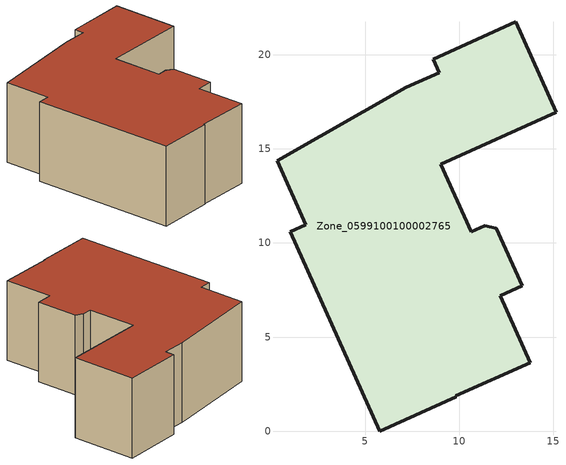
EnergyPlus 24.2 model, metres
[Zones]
Zone_0599100100002765
 floor ground (C_G): 13.35,7.73 12.16,7.2 13.78,3.63 9.81,1.89 9.83,1.83 5.76,0 1.01,10.58 1.84,10.96 0.31,14.36 7.17,18.26 8.93,19.04 8.61,19.75 13,21.75 15.14,16.93 9.02,14.19 10.64,10.58 11.35,10.9 11.97,10.79 z0
 wall outside (C_F): 1.01,10.58 5.76,0 9.83,1.83 9.81,1.89 13.78,3.63 12.16,7.2 13.35,7.73 11.97,10.79 11.35,10.9 10.64,10.58 9.02,14.19 15.14,16.93 13,21.75 8.61,19.75 8.93,19.04 7.17,18.26 0.31,14.36 1.84,10.96 1.01,10.58 z0:6.39
 roof outside (C_R): 5.76,0 9.83,1.83 9.81,1.89 13.78,3.63 12.16,7.2 13.35,7.73 11.97,10.79 11.35,10.9 10.64,10.58 9.02,14.19 15.14,16.93 13,21.75 8.61,19.75 8.93,19.04 7.17,18.26 0.31,14.36 1.84,10.96 1.01,10.58 z6.39
[BUILDING]
Pand.0599100100002765: North Axis=0; Terrain=City; Loads Convergence Tolerance Value=0.04; Temperature Convergence Tolerance Value=0.4; Solar Distribution=FullExterior; Maximum Number of Warmup Days=25; Minimum Number of Warmup Days=1
[Site:Location]
Rotterdam.The.Hague.AP_ZH_NLD Design_Conditions: Latitude=51.96; Longitude=4.45; Time Zone=1; Elevation=-4.5
[SITE:GROUNDTEMPERATURE:BUILDINGSURFACE]
18, 18, 18, 18, 18, 18, 18, 18, 18, 18, 18, 18
[MATERIAL] Thermal Absorptance=0.9; Solar Absorptance=0.7; Visible Absorptance=0.7
Name | Roughness | Thickness | Conductivity | Density | Specific Heat
G.D.2006-2014 | MediumSmooth | 0.15 | 0.06 | 540 | 1210
F.D.2006-2014 | Rough | 0.3 | 0.12 | 1920 | 840
R.D.2006-2014 | MediumRough | 0.2 | 0.08 | 1500 | 1000
[CONSTRUCTION]
C_G: G.D.2006-2014
C_F: F.D.2006-2014
C_R: R.D.2006-2014
[ZONE]
Zone_0599100100002765: Type=1; Multiplier=1; Ceiling Height=Autocalculate; Volume=Autocalculate; Floor Area=autocalculate; Part of Total Floor Area=Yes
[ZONEINFILTRATION:DESIGNFLOWRATE]
Infil_Zone_0599100100002765: Zone or ZoneList or Space or SpaceList=Zone_0599100100002765; Schedule=AlwaysOn; Design Flow Rate Calculation Method=Flow/Area; Flow Rate per Floor Area=0.0021; Constant Term Coefficient=1; Temperature Term Coefficient=0; Velocity Term Coefficient=0; Velocity Squared Term Coefficient=0
[HVACTEMPLATE:ZONE:IDEALLOADSAIRSYSTEM]
Zone_0599100100002765: Maximum Heating Supply Air Temperature=50; Minimum Cooling Supply Air Temperature=13; Maximum Heating Supply Air Humidity Ratio=0.0156; Minimum Cooling Supply Air Humidity Ratio=0.0077; Heating Limit=NoLimit; Cooling Limit=NoLimit; Dehumidification Control Type=ConstantSensibleHeatRatio; Cooling Sensible Heat Ratio=0.7; Dehumidification Setpoint=60; Humidification Control Type=None; Humidification Setpoint=30; Outdoor Air Method=None; Outdoor Air Flow Rate per Person=0.00944; Outdoor Air Flow Rate per Zone Floor Area=0; Outdoor Air Flow Rate per Zone=0; Demand Controlled Ventilation Type=None; Outdoor Air Economizer Type=NoEconomizer; Heat Recovery Type=None; Sensible Heat Recovery Effectiveness=0.7; Latent Heat Recovery Effectiveness=0.65
[ZONECONTROL:THERMOSTAT]
ThermostatControl_Zone_0599100100002765: Zone or ZoneList=Zone_0599100100002765; Control Type Schedule=DualSetpointControlType; Control 1=Thermostat_Zone_0599100100002765; Temperature Difference Between Cutout And Setpoint=0
[THERMOSTATSETPOINT:DUALSETPOINT]
Thermostat_Zone_0599100100002765: Heating Setpoint Temperature Schedule=HeatingSetpoint_Zone_0599100100002765; Cooling Setpoint Temperature Schedule=CoolingSetpoint_Zone_0599100100002765
[SCHEDULE:COMPACT]
HeatingSetpoint_Zone_0599100100002765: Through: 12/31, For: AllDays, Until: 24:00, 21
CoolingSetpoint_Zone_0599100100002765: Through: 12/31, For: AllDays, Until: 24:00, 24
DualSetpointControlType: Through: 12/31, For: AllDays, Until: 24:00, 4
AlwaysOn: Through: 12/31, For: AllDays, Until: 24:00, 1
